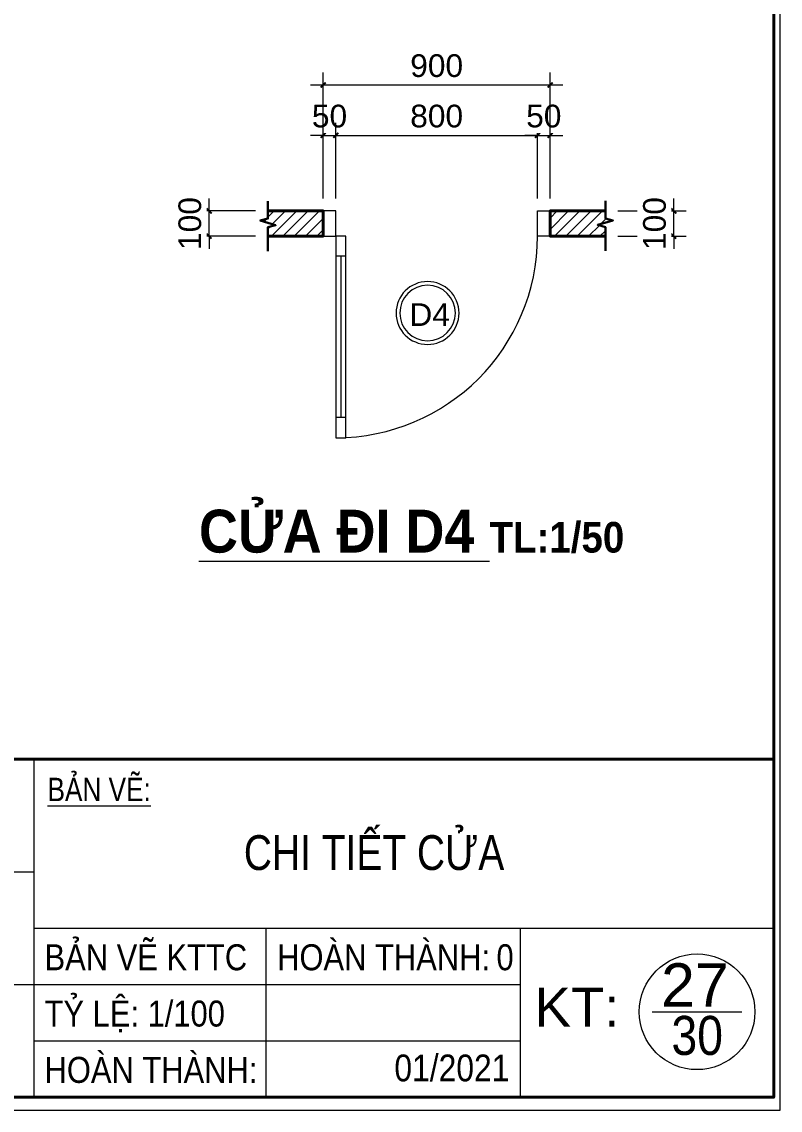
# Model space of a CAD drawing. Header units: inches. Extents: x 921646 to 2157952, y -92667 to 262089.
# Drawn here: x 1956032 to 1959040, y -24405 to -20086 of the extents above; entities that cross this region are included whole.
import ezdxf
from ezdxf.enums import TextEntityAlignment as Align

# ---------------------------------------------------------------- set-up
doc = ezdxf.new("R2010")
doc.units = ezdxf.units.IN
doc.header["$MEASUREMENT"] = 0
doc.layers.get('0').update_dxf_attribs({"lineweight": 9})
doc.layers.get('DEFPOINTS').update_dxf_attribs({"lineweight": 9})
doc.layers.add('02-TEXT', color=7, linetype='Continuous')
for name, color, linetype, lineweight in [('11 CUA', 42, 'Continuous', 15), ('13 TRICH DAN', 134, 'Continuous', 9), ('15 TEXT', 134, 'Continuous', 15), ('3. THAY DAY', 4, 'Continuous', 30), ('4 TUONG', 255, 'Continuous', 40), ('Cp Net Manh 0.15', 8, 'Continuous', 15), ('Cp Net Thep 0.40', 2, 'Continuous', 40), ('Cp Text 0.15', 3, 'Continuous', 15), ('dim', 252, 'Continuous', 9), ('HATCH', 244, 'Continuous', 0)]:
    doc.layers.add(name, color=color, linetype=linetype, lineweight=lineweight)
doc.styles.add('ARIAL', font='arial.ttf')
doc.styles.add('C', font='VHARIAL.TTF')
doc.styles.add('CHU', font='arial.ttf')
doc.styles.add('IN', font='VHARIAL.TTF')
doc.styles.add('kich thuot', font='arial.ttf', dxfattribs={"width": 0.8})
doc.dimstyles.new('VJC100', dxfattribs={"dimscale": 1.2, "dimtxt": 200, "dimasz": 100, "dimexe": 100, "dimexo": 0, "dimgap": 60, "dimtad": 1, "dimdec": 0, "dimlfac": -1, "dimzin": 9, "dimdsep": 46, "dimtxsty": 'CHU', "dimblk": 'ARCHTICK', "dimcen": 0.9, "dimdle": 100, "dimclrd": 251, "dimclre": 251, "dimclrt": 3, "dimadec": 0, "dimazin": 0, "dimtfac": 1, "dimtdec": 0, "dimtix": 1, "dimtmove": 2, "dimatfit": 3, "dimfxl": 500, "dimtolj": 1, "dimtzin": 0, "dimlwd": 13, "dimlwe": 9, "dimarcsym": 0})

# ---------------------------------------------------------------- blocks, each defined once
blk = doc.blocks.new('Khung Ht dep')
for p, q in [((24692.7, 4391.7), (24692.7, 1791.7)), ((17869.7, 3525), (24692.7, 3525)), ((24692.7, 3091.7), (30380.4, 3091.7)), ((17869.7, 2658.3), (24692.7, 2658.3))]:
    blk.add_line(p, q)
at = {"ltscale": 100}
blk.add_line((29447.4, 2448.6), (30134.7, 2448.6), dxfattribs=at)
blk.add_circle((29791.1, 2448.6), 444.7, dxfattribs=at)
at = {"layer": 'Cp Net Thep 0.40', "color": 106}
blk.add_line((3162.4, 4391.7), (30380.4, 4391.7), dxfattribs=at)
at = {"layer": 'Cp Net Thep 0.40', "color": 106, "flags": 128}
blk.add_lwpolyline([(30380.4, 21414.7), (30380.4, 1791.7), (3162.4, 1791.7), (3162.4, 21414.7)], close=True, dxfattribs=at)
at = {"layer": 'Cp Text 0.15', "color": 7}
for p, q in [((26480.4, 1791.7), (26480.4, 3091.7)), ((28430.4, 3091.7), (28430.4, 1791.7)), ((24692.7, 2658.7), (28430.4, 2658.7)), ((24692.7, 2225.7), (28430.4, 2225.7))]:
    blk.add_line(p, q, dxfattribs=at)
at = {"layer": 'DEFPOINTS', "ltscale": 100}
blk.add_lwpolyline([(30430.4, 1691.7), (30430.4, 21514.7), (1912.4, 21514.7), (1912.4, 1691.7)], close=True, dxfattribs=at)
at = {"ltscale": 100, "style": 'IN', "width": 0.85}
blk.add_text('30', height=300, dxfattribs=at).set_placement((29990.5, 2117, -32415.9), align=Align.RIGHT)
at = {"layer": 'Cp Text 0.15', "color": 7, "ltscale": 100, "style": 'IN'}
for s, height, width, p in [('%%ub¶n vÏ:', 180, 0.8, (24798.9, 4068.7)), ('b¶n vÏ KTTC', 200, 0.85, (24776.3, 2768.1)), ('HOµN THµNH:', 200, 0.85, (26564, 2768.1)), ('tû lÖ: 1/100', 200, 0.85, (24776.3, 2335.1)), ('hoµn thµnh:', 200, 0.85, (24776.3, 1902.1))]:
    blk.add_text(s, height=height, dxfattribs=dict(at, width=width)).set_placement(p)
at = {"layer": 'Cp Text 0.15', "color": 7, "ltscale": 100, "style": 'IN', "width": 0.85}
for s, height, p in [('0', 200, (28381.7, 2768.1)), ('01/2021', 206.06, (28349.1, 1913.9))]:
    blk.add_text(s, height=height, dxfattribs=at).set_placement(p, align=Align.RIGHT)
at = {"layer": 'Cp Text 0.15', "color": 7, "ltscale": 100, "style": 'IN'}
blk.add_text('Kt:', height=300, dxfattribs=at).set_placement((28868.4, 2335.3), align=Align.CENTER)
blk = doc.blocks.new('*U709')
at = {"layer": '11 CUA'}
for points in [[(750, 0), (750, 800), (710, 800), (710, 0)], [(-50, -100), (-100, -100), (-100, 0), (-50, 0)], [(750, -100), (800, -100), (800, 0), (750, 0)]]:
    blk.add_lwpolyline(points, close=True, dxfattribs=at)
for points in [[(710, 720), (750, 720)], [(730, 80), (730, 720)], [(710, 80), (750, 80)]]:
    blk.add_lwpolyline(points, dxfattribs=at)
blk.add_arc((750, 0), 800, 90, 180, dxfattribs=at)
blk = doc.blocks.new('_ArchTick')
at = {"layer": 'dim', "const_width": 0.15}
blk.add_lwpolyline([(0.2, 0.2), (-0.2, -0.2)], dxfattribs=at)
blk = doc.blocks.new('*D830')
at = {"layer": 'DEFPOINTS', "color": 0, "transparency": 16777216}
for p in [(1957227.2, -20836.4), (1957277.2, -20836.4)]:
    blk.add_point(p, dxfattribs=at)
at = {"layer": 'dim', "color": 251, "lineweight": 9, "transparency": 16777216}
for p, q in [((1957227.2, -20786.4), (1957227.2, -20486.4)), ((1957277.2, -20786.4), (1957277.2, -20486.4))]:
    blk.add_line(p, q, dxfattribs=at)
at = {"layer": 'dim', "color": 251, "lineweight": 13, "transparency": 16777216}
for p, q in [((1957227.2, -20536.4), (1957177.2, -20536.4)), ((1957227.2, -20536.4), (1957277.2, -20536.4)), ((1957277.2, -20536.4), (1957327.2, -20536.4))]:
    blk.add_line(p, q, dxfattribs=at)
at = {"layer": 'dim', "color": 251, "lineweight": 13, "transparency": 16777216, "xscale": 50, "yscale": 50, "zscale": 50}
blk.add_blockref('_ArchTick', (1957227.2, -20536.4), dxfattribs=at)
at = {"layer": 'dim', "color": 251, "lineweight": 13, "transparency": 16777216, "xscale": 50, "yscale": 50, "zscale": 50, "rotation": 180}
blk.add_blockref('_ArchTick', (1957277.2, -20536.4), dxfattribs=at)
at = {"layer": 'dim', "color": 3, "transparency": 16777216, "insert": (1957252.2, -20460.4), "char_height": 90, "attachment_point": 5, "style": 'CHU', "bg_fill": 3, "box_fill_scale": 1.25, "bg_fill_color": 9, "bg_fill_true_color": 13158600, "bg_fill_transparency": 0}
blk.add_mtext('\\A1;50', dxfattribs=at)
at = {"layer": 'DEFPOINTS', "color": 0, "transparency": 16777216}
blk.add_point((1957277.2, -20536.4), dxfattribs=at)
blk = doc.blocks.new('*D831')
at = {"layer": 'DEFPOINTS', "color": 0, "transparency": 16777216}
for p in [(1958077.2, -20536.4), (1957277.2, -20836.4), (1958077.2, -20836.4)]:
    blk.add_point(p, dxfattribs=at)
at = {"layer": 'dim', "color": 251, "lineweight": 9, "transparency": 16777216}
for p, q in [((1957277.2, -20786.4), (1957277.2, -20486.4)), ((1958077.2, -20786.4), (1958077.2, -20486.4))]:
    blk.add_line(p, q, dxfattribs=at)
at = {"layer": 'dim', "color": 251, "lineweight": 13, "transparency": 16777216}
blk.add_line((1957227.2, -20536.4), (1958127.2, -20536.4), dxfattribs=at)
at = {"layer": 'dim', "color": 251, "lineweight": 13, "transparency": 16777216, "xscale": 50, "yscale": 50, "zscale": 50, "rotation": 180}
blk.add_blockref('_ArchTick', (1957277.2, -20536.4), dxfattribs=at)
at = {"layer": 'dim', "color": 251, "lineweight": 13, "transparency": 16777216, "xscale": 50, "yscale": 50, "zscale": 50}
blk.add_blockref('_ArchTick', (1958077.2, -20536.4), dxfattribs=at)
at = {"layer": 'dim', "color": 3, "transparency": 16777216, "insert": (1957677.2, -20460.4), "char_height": 90, "attachment_point": 5, "style": 'CHU', "bg_fill": 3, "box_fill_scale": 1.25, "bg_fill_color": 9, "bg_fill_true_color": 13158600, "bg_fill_transparency": 0}
blk.add_mtext('\\A1;800', dxfattribs=at)
blk = doc.blocks.new('*D832')
at = {"layer": 'DEFPOINTS', "color": 0, "transparency": 16777216}
for p in [(1958077.2, -20836.4), (1958127.2, -20836.4)]:
    blk.add_point(p, dxfattribs=at)
at = {"layer": 'dim', "color": 251, "lineweight": 9, "transparency": 16777216}
for p, q in [((1958077.2, -20786.4), (1958077.2, -20486.4)), ((1958127.2, -20786.4), (1958127.2, -20486.4))]:
    blk.add_line(p, q, dxfattribs=at)
at = {"layer": 'dim', "color": 251, "lineweight": 13, "transparency": 16777216}
for p, q in [((1958077.2, -20536.4), (1958027.2, -20536.4)), ((1958077.2, -20536.4), (1958127.2, -20536.4)), ((1958127.2, -20536.4), (1958177.2, -20536.4))]:
    blk.add_line(p, q, dxfattribs=at)
at = {"layer": 'dim', "color": 251, "lineweight": 13, "transparency": 16777216, "xscale": 50, "yscale": 50, "zscale": 50}
blk.add_blockref('_ArchTick', (1958077.2, -20536.4), dxfattribs=at)
at = {"layer": 'dim', "color": 251, "lineweight": 13, "transparency": 16777216, "xscale": 50, "yscale": 50, "zscale": 50, "rotation": 180}
blk.add_blockref('_ArchTick', (1958127.2, -20536.4), dxfattribs=at)
at = {"layer": 'dim', "color": 3, "transparency": 16777216, "insert": (1958102.2, -20460.4), "char_height": 90, "attachment_point": 5, "style": 'CHU', "bg_fill": 3, "box_fill_scale": 1.25, "bg_fill_color": 9, "bg_fill_true_color": 13158600, "bg_fill_transparency": 0}
blk.add_mtext('\\A1;50', dxfattribs=at)
at = {"layer": 'DEFPOINTS', "color": 0, "transparency": 16777216}
blk.add_point((1958127.2, -20536.4), dxfattribs=at)
blk = doc.blocks.new('*D833')
at = {"layer": 'DEFPOINTS', "color": 0, "transparency": 16777216}
for p in [(1958127.2, -20336.4), (1957227.2, -20836.4), (1958127.2, -20836.4)]:
    blk.add_point(p, dxfattribs=at)
at = {"layer": 'dim', "color": 251, "lineweight": 9, "transparency": 16777216}
for p, q in [((1957227.2, -20786.4), (1957227.2, -20286.4)), ((1958127.2, -20786.4), (1958127.2, -20286.4))]:
    blk.add_line(p, q, dxfattribs=at)
at = {"layer": 'dim', "color": 251, "lineweight": 13, "transparency": 16777216}
blk.add_line((1957177.2, -20336.4), (1958177.2, -20336.4), dxfattribs=at)
at = {"layer": 'dim', "color": 251, "lineweight": 13, "transparency": 16777216, "xscale": 50, "yscale": 50, "zscale": 50, "rotation": 180}
blk.add_blockref('_ArchTick', (1957227.2, -20336.4), dxfattribs=at)
at = {"layer": 'dim', "color": 251, "lineweight": 13, "transparency": 16777216, "xscale": 50, "yscale": 50, "zscale": 50}
blk.add_blockref('_ArchTick', (1958127.2, -20336.4), dxfattribs=at)
at = {"layer": 'dim', "color": 3, "transparency": 16777216, "insert": (1957677.2, -20260.4), "char_height": 90, "attachment_point": 5, "style": 'CHU', "bg_fill": 3, "box_fill_scale": 1.25, "bg_fill_color": 9, "bg_fill_true_color": 13158600, "bg_fill_transparency": 0}
blk.add_mtext('\\A1;900', dxfattribs=at)
blk = doc.blocks.new('KH CUA')
at = {"layer": '11 CUA'}
blk.add_circle((0, 0), 187, dxfattribs=at)
at = {"layer": '15 TEXT', "color": 7}
blk.add_circle((0, 0), 165, dxfattribs=at)
at = {"layer": '15 TEXT', "style": 'kich thuot', "width": 0.6, "flags": 4}
blk.add_attdef('A', text='', height=250, dxfattribs=at).set_placement((5.7, -116.9), align=Align.CENTER)
blk = doc.blocks.new('*D842')
at = {"layer": 'DEFPOINTS', "color": 0, "transparency": 16777216}
for p in [(1958346.3, -20836.4), (1958346.3, -20936.4)]:
    blk.add_point(p, dxfattribs=at)
at = {"layer": 'dim', "color": 251, "lineweight": 13, "transparency": 16777216}
for p, q in [((1958617.4, -20836.4), (1958617.4, -20786.4)), ((1958617.4, -20936.4), (1958617.4, -20836.4)), ((1958617.4, -20936.4), (1958617.4, -20986.4))]:
    blk.add_line(p, q, dxfattribs=at)
at = {"layer": 'dim', "color": 251, "lineweight": 9, "transparency": 16777216}
for p, q in [((1958396.3, -20836.4), (1958667.4, -20836.4)), ((1958396.3, -20936.4), (1958667.4, -20936.4))]:
    blk.add_line(p, q, dxfattribs=at)
at = {"layer": 'dim', "color": 251, "lineweight": 13, "transparency": 16777216, "xscale": 50, "yscale": 50, "zscale": 50}
for p, rotation in [((1958617.4, -20836.4), 270), ((1958617.4, -20936.4), 90)]:
    blk.add_blockref('_ArchTick', p, dxfattribs=dict(at, rotation=rotation))
at = {"layer": 'dim', "color": 3, "transparency": 16777216, "insert": (1958541.5, -20886.4), "char_height": 90, "attachment_point": 5, "rotation": 90, "style": 'CHU', "bg_fill": 3, "box_fill_scale": 1.25, "bg_fill_color": 9, "bg_fill_true_color": 13158600, "bg_fill_transparency": 0}
blk.add_mtext('\\A1;100', dxfattribs=at)
at = {"layer": 'DEFPOINTS', "color": 0, "transparency": 16777216}
blk.add_point((1958617.4, -20836.4), dxfattribs=at)
blk = doc.blocks.new('*D843')
at = {"layer": 'DEFPOINTS', "color": 0, "transparency": 16777216}
for p in [(1957008, -20836.4), (1957008, -20936.4)]:
    blk.add_point(p, dxfattribs=at)
at = {"layer": 'dim', "color": 251, "lineweight": 13, "transparency": 16777216}
for p, q in [((1956774.4, -20836.4), (1956774.4, -20786.4)), ((1956774.4, -20936.4), (1956774.4, -20836.4)), ((1956774.4, -20936.4), (1956774.4, -20986.4))]:
    blk.add_line(p, q, dxfattribs=at)
at = {"layer": 'dim', "color": 251, "lineweight": 9, "transparency": 16777216}
for p, q in [((1956958, -20836.4), (1956724.4, -20836.4)), ((1956958, -20936.4), (1956724.4, -20936.4))]:
    blk.add_line(p, q, dxfattribs=at)
at = {"layer": 'dim', "color": 251, "lineweight": 13, "transparency": 16777216, "xscale": 50, "yscale": 50, "zscale": 50}
for p, rotation in [((1956774.4, -20836.4), 270), ((1956774.4, -20936.4), 90)]:
    blk.add_blockref('_ArchTick', p, dxfattribs=dict(at, rotation=rotation))
at = {"layer": 'dim', "color": 3, "transparency": 16777216, "insert": (1956698.5, -20886.4), "char_height": 90, "attachment_point": 5, "rotation": 90, "style": 'CHU', "bg_fill": 3, "box_fill_scale": 1.25, "bg_fill_color": 9, "bg_fill_true_color": 13158600, "bg_fill_transparency": 0}
blk.add_mtext('\\A1;100', dxfattribs=at)
at = {"layer": 'DEFPOINTS', "color": 0, "transparency": 16777216}
blk.add_point((1956774.4, -20836.4), dxfattribs=at)

msp = doc.modelspace()

# ---------------------------------------------------------------- linework, layer by layer
at = {"layer": '3. THAY DAY'}
for points in [[(1957008, -20797.5), (1957008, -20866.7), (1956977.8, -20874.7), (1957038.2, -20892.9), (1957008, -20901), (1957008, -20995.6)], [(1958346.3, -20796.8), (1958346.3, -20865.9), (1958376.5, -20874), (1958316.1, -20892.2), (1958346.3, -20900.3), (1958346.3, -20994.9)]]:
    msp.add_lwpolyline(points, dxfattribs=at)

# ---------------------------------------------------------------- block references
at = {"layer": '11 CUA', "rotation": 180}
msp.add_blockref('*U709', (1958027.2, -20936.4), dxfattribs=at)
at = {"layer": '15 TEXT'}
ref = msp.add_blockref('KH CUA', (1957641.2, -21241.5), dxfattribs=dict(at, xscale=-0.6676080590873511, yscale=0.6676080591890505, zscale=0.667608059193803))
ref.add_attrib('A', 'D4', dxfattribs={"height": 90, "style": 'ARIAL'}).set_placement((1957649.3, -21292.8), align=Align.CENTER)
at = {"layer": 'Cp Net Manh 0.15', "xscale": 0.5160658647642057, "yscale": 0.5160658647642057, "zscale": 0.5160658647642057}
msp.add_blockref('Khung Ht dep', (1943335.8, -25278.5), dxfattribs=at)

# ---------------------------------------------------------------- texts
at = {"layer": '02-TEXT', "style": 'C'}
msp.add_text('27', height=172.8, dxfattribs=at).set_placement((1958701.5, -23995.1), align=Align.CENTER)
at = {"layer": '13 TRICH DAN', "insert": (1957428.9, -23313.8), "char_height": 138.24, "attachment_point": 2, "style": 'IN'}
msp.add_mtext('{\\fArial|b0|i0|c0|p34;\\W0.8;CHI TIẾT CỬA}', dxfattribs=at)
at = {"layer": '15 TEXT', "insert": (1957577.9, -22022.2), "char_height": 175, "width": 11023.696, "attachment_point": 2, "style": 'IN'}
msp.add_mtext('{\\fArial|b1|i0|c0|p34;\\H0.97222x;\\W0.9;\\LCỬA ĐI D4 \\H0.71429x;\\lTL:1/50}', dxfattribs=at)

# ---------------------------------------------------------------- next in the draw order: dimensions: what is measured, and where the dimension line sits
at = {"layer": 'dim'}
dim = msp.add_linear_dim(base=(1957277.2, -20536.4), p1=(1957227.2, -20836.4), p2=(1957277.2, -20836.4), dimstyle='VJC100', override={"dimscale": 0.5, "dimtxt": 180, "dimexo": 100, "dimtfill": 1}, dxfattribs=at)
dim.commit()
dim.dimension.update_dxf_attribs({"geometry": '*D830', "text_midpoint": (1957252.2, -20460.4)})

# ---------------------------------------------------------------- next in the draw order: dimensions: what is measured, and where the dimension line sits
dim = msp.add_linear_dim(base=(1958077.2, -20536.4), p1=(1957277.2, -20836.4), p2=(1958077.2, -20836.4), dimstyle='VJC100', override={"dimscale": 0.5, "dimtxt": 180, "dimexo": 100, "dimtfill": 1}, dxfattribs=at)
dim.commit()
dim.dimension.update_dxf_attribs({"geometry": '*D831', "text_midpoint": (1957677.2, -20460.4)})

# ---------------------------------------------------------------- next in the draw order: dimensions: what is measured, and where the dimension line sits
dim = msp.add_linear_dim(base=(1958127.2, -20536.4), p1=(1958077.2, -20836.4), p2=(1958127.2, -20836.4), dimstyle='VJC100', override={"dimscale": 0.5, "dimtxt": 180, "dimexo": 100, "dimtfill": 1}, dxfattribs=at)
dim.commit()
dim.dimension.update_dxf_attribs({"geometry": '*D832', "text_midpoint": (1958102.2, -20460.4)})

# ---------------------------------------------------------------- next in the draw order: dimensions: what is measured, and where the dimension line sits
dim = msp.add_linear_dim(base=(1958127.2, -20336.4), p1=(1957227.2, -20836.4), p2=(1958127.2, -20836.4), dimstyle='VJC100', override={"dimscale": 0.5, "dimtxt": 180, "dimexo": 100, "dimtfill": 1}, dxfattribs=at)
dim.commit()
dim.dimension.update_dxf_attribs({"geometry": '*D833', "text_midpoint": (1957677.2, -20260.4)})

# ---------------------------------------------------------------- next in the draw order: hatches: boundary and pattern name
at = {"layer": 'HATCH'}
h = msp.add_hatch(dxfattribs=at)
h.set_pattern_fill('ANSI31', color=256, scale=10)
h.set_pattern_definition([(45, (1956977.81, -20936.357), (-22.45064, 22.45064), [])])
h.paths.add_polyline_path([(1957227.2, -20936.4), (1957227.2, -20836.4), (1957008, -20836.4), (1957008, -20866.7), (1956977.8, -20874.7), (1957038.2, -20892.9), (1957008, -20901), (1957008, -20936.4)])
h.paths.add_polyline_path([(1958346.3, -20936.4), (1958346.3, -20900.3), (1958316.1, -20892.2), (1958376.5, -20874), (1958346.3, -20865.9), (1958346.3, -20836.4), (1958127.2, -20836.4), (1958127.2, -20936.4)])

# ---------------------------------------------------------------- next in the draw order: linework, layer by layer
at = {"layer": '4 TUONG'}
for points in [[(1957008, -20936.4), (1957227.2, -20936.4), (1957227.2, -20836.4), (1957008, -20836.4)], [(1958346.3, -20936.4), (1958127.2, -20936.4), (1958127.2, -20836.4), (1958346.3, -20836.4)]]:
    msp.add_lwpolyline(points, dxfattribs=at)

# ---------------------------------------------------------------- next in the draw order: dimensions: what is measured, and where the dimension line sits
at = {"layer": 'dim'}
for base, p1, p2, picture, middle in [((1956774.4, -20836.4), (1957008, -20936.4), (1957008, -20836.4), '*D843', (1956698.5, -20886.4)), ((1958617.4, -20836.4), (1958346.3, -20936.4), (1958346.3, -20836.4), '*D842', (1958541.5, -20886.4))]:
    dim = msp.add_linear_dim(base=base, p1=p1, p2=p2, angle=90, dimstyle='VJC100', override={"dimscale": 0.5, "dimtxt": 180, "dimexo": 100, "dimtfill": 1}, dxfattribs=at)
    dim.commit()
    dim.dimension.update_dxf_attribs({"geometry": picture, "text_midpoint": middle})

doc.saveas('drawing.dxf')
